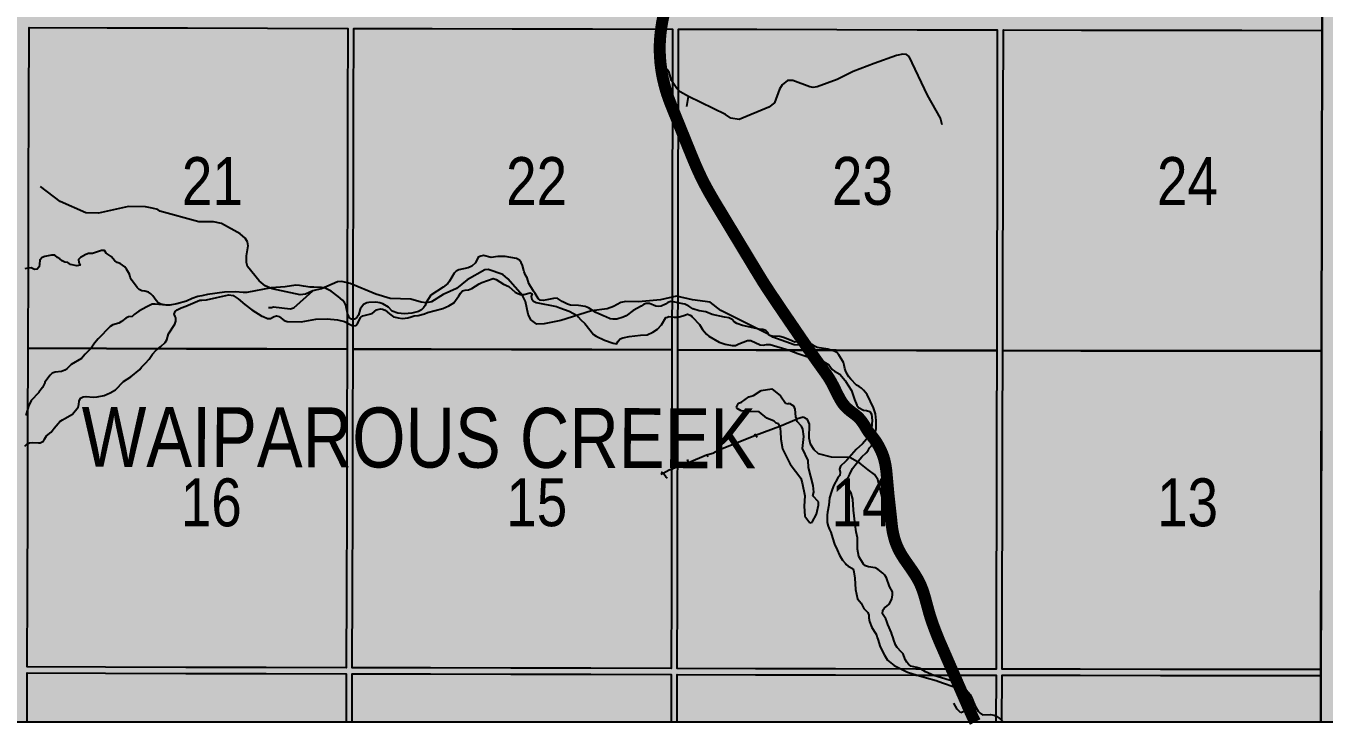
# Model space of a CAD drawing. Extents: x 639460 to 650829, y 5702863 to 5715975.
# Drawn here: x 645310.5 to 645527.3, y 5711989 to 5712106.2 of the extents above; entities that cross this region are included whole.
import ezdxf
from ezdxf.enums import TextEntityAlignment as Align

# ---------------------------------------------------------------- set-up
doc = ezdxf.new("R2010")
doc.units = 0
doc.header["$LTSCALE"] = 5
doc.linetypes.add('DASHED2', pattern=[9.524999999999999, 6.35, -3.175])
for name, color, linetype in [('Quarters', 8, 'Continuous'), ('RoadSeg', 57, 'DASHED2'), ('ROUTE-MAP-HWY', 2, 'Continuous'), ('T-WATER', 160, 'Continuous'), ('T-WATER-T', 170, 'Continuous')]:
    doc.layers.add(name, color=color, linetype=linetype)
doc.layers.add('ROUTE-MAP-BACKGROUND-H', color=7, linetype='Continuous', true_color=0xf0ebff)
doc.styles.add('120', font='ARIALN.TTF', dxfattribs={"height": 13})
doc.styles.add('TXT', font='ARIALN.TTF', dxfattribs={"height": 0.2})

msp = doc.modelspace()

# ---------------------------------------------------------------- hatches: boundary and pattern name
at = {"layer": 'ROUTE-MAP-BACKGROUND-H'}
h = msp.add_hatch(color=256, dxfattribs=at)
h.dxf.hatch_style = 1
h.paths.add_polyline_path([(644722.0780574825, 5712923.103110327), (644716.3268754166, 5711989.959252888), (646823.8696153237, 5711989.959252888), (646818.0221694211, 5712923.31514115)])

# ---------------------------------------------------------------- linework, layer by layer
at = {"layer": 'Quarters'}
for points in [[(645337.7106221167, 5712213.700563455), (645364.4945360698, 5712213.637504523), (645365.4989557002, 5712213.635132443), (645391.9482016215, 5712213.572775733), (645418.7323313097, 5712213.509722005), (645419.736754249, 5712213.507382364), (645446.1862178588, 5712213.445097893), (645472.9705611091, 5712213.381979105), (645473.9749898072, 5712213.379605224), (645500.4246323197, 5712213.317656167), (645527.2089943629, 5712213.255676576), (645527.1622261569, 5712186.484516997), (645527.1153510713, 5712159.713385062), (645527.0683690441, 5712132.942254847), (645527.0218525464, 5712106.5058672), (645527.0200676396, 5712105.501496593), (645526.9724702662, 5712078.72966366), (645526.9246985416, 5712051.957825144), (645526.8768869195, 5712025.18605494), (645526.829576861, 5711998.748996064), (645526.8277478198, 5711997.744589484), (645526.8137716518, 5711989.959252887), (645526.8137716518, 5711989.959252887), (645201.0345195738, 5711989.959252888)], [(645852.976360784, 5711989.959252888), (645526.8137716518, 5711989.959252887), (645526.8277478198, 5711997.744589484), (645526.829576861, 5711998.748996064), (645526.8768869195, 5712025.18605494), (645526.9246985416, 5712051.957825144), (645526.9724702662, 5712078.72966366), (645527.0200676396, 5712105.501496593), (645527.0218525464, 5712106.5058672), (645527.0683690441, 5712132.942254847), (645527.1153510713, 5712159.713385062), (645527.1622261569, 5712186.484516997), (645527.2089943629, 5712213.255676576), (645527.8786536375, 5712213.255071836)]]:
    msp.add_lwpolyline(points, dxfattribs=at)
for points in [[(645323.8928926431, 5712052.359189551), (645310.8235043634, 5712052.390120749), (645310.8599450331, 5712065.78197144), (645310.8963680688, 5712079.173852245), (645310.932805641, 5712092.565666774), (645310.9692581028, 5712105.957548372), (645324.0345459116, 5712105.926763905), (645337.4350253505, 5712105.895204948), (645350.8353228361, 5712105.863578615), (645364.2356056148, 5712105.831988176), (645364.2032870665, 5712092.439995648), (645364.1709483282, 5712079.048033227), (645364.1386263156, 5712065.656037852), (645364.1063188772, 5712052.264076205), (645350.7019362481, 5712052.295748153), (645337.2975064731, 5712052.327452477), (645323.8928926431, 5712052.359189551)], [(645378.176335007, 5712052.230729136), (645365.1107397969, 5712052.261687938), (645365.1430792906, 5712065.65368419), (645365.1753683946, 5712079.045680988), (645365.2076741251, 5712092.437607789), (645365.2399921775, 5712105.829605365), (645378.3028222305, 5712105.798823113), (645391.7008419423, 5712105.767273166), (645405.098648242, 5712105.735685085), (645418.4964082838, 5712105.704136257), (645418.4668890588, 5712092.311964269), (645418.437386318, 5712078.919855635), (645418.4078974844, 5712065.527680713), (645418.3783903337, 5712052.135539585), (645404.977798748, 5712052.167270909), (645391.5771585061, 5712052.199000652), (645378.176335007, 5712052.230729136)], [(645432.4484849778, 5712052.102263539), (645419.3828145673, 5712052.133183463), (645419.4123212592, 5712065.52532596), (645419.4417771167, 5712078.91746898), (645419.471281677, 5712092.309575276), (645419.5008004034, 5712105.701752337), (645432.5636684151, 5712105.670972394), (645445.961763496, 5712105.639387397), (645459.3596462081, 5712105.607838279), (645472.7575436924, 5712105.576291254), (645472.7308263415, 5712092.184006033), (645472.7040901412, 5712078.791717551), (645472.6774022303, 5712065.39939976), (645472.650695536, 5712052.007112045), (645459.2500288725, 5712052.038804831), (645445.8493469462, 5712052.070532997), (645432.4484849778, 5712052.102263539)], [(645486.721302241, 5712051.994127681), (645473.6551280273, 5712052.006154917), (645473.6818364026, 5712065.398344008), (645473.7085236032, 5712078.790529842), (645473.7352266415, 5712092.18268272), (645473.7619433169, 5712105.574873025), (645486.8252396127, 5712105.556722476), (645500.2237620921, 5712105.538137158), (645513.6219069231, 5712105.519817648), (645527.0200676396, 5712105.501496593), (645526.9962611813, 5712092.115561419), (645526.9724702659, 5712078.72966366), (645526.9485928573, 5712065.343729375), (645526.9246985418, 5712051.957825144), (645513.5236912454, 5712051.969824897), (645500.1227034765, 5712051.981826725), (645486.721302241, 5712051.994127681)], [(645323.7521217604, 5711999.126416818), (645310.6786642566, 5711999.157494273), (645310.7141705315, 5712012.2143713), (645310.7506001011, 5712025.606457779), (645310.7870785076, 5712038.998303792), (645310.8235043634, 5712052.390120749), (645323.8928926431, 5712052.359189551), (645337.2975064731, 5712052.327452477), (645350.7019362481, 5712052.295748153), (645364.1063188772, 5712052.264076205), (645364.0739932623, 5712038.872015012), (645364.04168222, 5712025.479983844), (645364.0093528526, 5712012.08779016), (645363.9778136186, 5711999.030830254), (645350.5693309234, 5711999.062683324), (645337.1608334472, 5711999.094531754), (645323.7521217604, 5711999.126416818)], [(645378.0506322173, 5711998.997371993), (645364.9822342276, 5711999.028436648), (645365.0138052476, 5712012.085427421), (645365.046134132, 5712025.477592817), (645365.0784471337, 5712038.869654957), (645365.1107397969, 5712052.261687938), (645378.176335007, 5712052.230729136), (645391.5771585061, 5712052.199000652), (645404.977798748, 5712052.167270909), (645418.3783903337, 5712052.135539585), (645418.3488972347, 5712038.743398843), (645418.3194206493, 5712025.351325162), (645418.289925056, 5712011.958948192), (645418.2611212436, 5711998.901781105), (645404.8576936609, 5711998.93362043), (645391.4542870304, 5711998.965494964), (645378.0506322173, 5711998.997371993)], [(645432.3339487672, 5711998.868323154), (645419.2655126539, 5711998.899386276), (645419.2943157385, 5712011.956554697), (645419.3238132331, 5712025.348929327), (645419.3533219798, 5712038.74107469), (645419.3828145673, 5712052.133183463), (645432.4484849778, 5712052.102263539), (645445.8493469462, 5712052.070532997), (645459.2500288725, 5712052.038804831), (645472.650695536, 5712052.007112045), (645472.6239699465, 5712038.614791435), (645472.597260395, 5712025.222537883), (645472.5705988015, 5712011.830047587), (645472.5445631444, 5711998.772769147), (645459.1410952414, 5711998.804611018), (645445.7376467759, 5711998.83644736), (645432.3339487672, 5711998.868323154)], [(645486.6178796497, 5711998.7664033), (645473.5489637653, 5711998.772306602), (645473.5750008343, 5712011.829486386), (645473.6016617833, 5712025.221844723), (645473.6284054908, 5712038.613999597), (645473.6551280273, 5712052.006154917), (645486.721302241, 5712051.994127681), (645500.1227034765, 5712051.981826725), (645513.5236912454, 5712051.969824897), (645526.9246985418, 5712051.957825144), (645526.900784964, 5712038.571925039), (645526.8768869194, 5712025.18605494), (645526.8529367842, 5712011.799918606), (645526.8295768609, 5711998.748996063), (645513.4257927296, 5711998.754640687), (645500.0220271781, 5711998.760320638), (645486.6178796497, 5711998.7664033)], [(645363.9559408315, 5711989.959252888), (645310.6536308161, 5711989.959252888), (645310.6759025148, 5711998.153111815), (645323.7494581845, 5711998.122036504), (645337.1582375624, 5711998.090149929), (645350.5668350843, 5711998.058262868), (645363.9754179287, 5711998.026411917), (645363.9559408315, 5711989.959252888)], [(645418.2414051017, 5711989.959252888), (645364.9603730672, 5711989.959252888), (645364.9798050676, 5711998.024014586), (645378.04826874, 5711997.992948461), (645391.451958779, 5711997.961073705), (645404.8554307554, 5711997.929197666), (645418.2588912292, 5711997.897353202), (645418.2414051017, 5711989.959252888)], [(645472.5269850929, 5711989.959252888), (645419.2458549846, 5711989.959252888), (645419.2633164589, 5711997.894991538), (645432.3318205709, 5711997.863926942), (645445.73551672, 5711997.832053477), (645459.1390328404, 5711997.800211919), (645472.542533647, 5711997.768372299), (645472.5269850929, 5711989.959252888)], [(645526.813777939, 5711989.959252887), (645473.5314003143, 5711989.959252888), (645473.546968077, 5711997.76794293), (645486.6159171421, 5711997.76200487), (645500.0200975739, 5711997.755920748), (645513.4239308423, 5711997.750272619), (645526.8277478197, 5711997.744589484), (645526.813777939, 5711989.959252887)]]:
    msp.add_lwpolyline(points, close=True, dxfattribs=at)
at = {"layer": 'RoadSeg'}
for p, q in [((645420.9012515481, 5712092.78923477), (645421.1823745607, 5712094.447033952)), ((645347.2852142659, 5712067.700350641), (645347.3223778842, 5712067.83249765)), ((645432.3722444993, 5712037.85645517), (645436.4147300032, 5712039.404991561)), ((645436.4147300032, 5712039.404991561), (645439.1798904965, 5712040.557900578)), ((645426.1373937507, 5712035.371564591), (645432.3722444993, 5712037.85645517)), ((645432.3722444993, 5712037.85645517), (645432.2135957544, 5712038.127547203)), ((645432.628009544, 5712037.482564323), (645432.3722444993, 5712037.85645517)), ((645426.1373937507, 5712035.371564591), (645426.1117495978, 5712035.638689295)), ((645426.3921544213, 5712034.964328764), (645426.1373937507, 5712035.371564591)), ((645421.1807119356, 5712033.315820185), (645420.9623122234, 5712033.821891178)), ((645421.1807119356, 5712033.315820185), (645424.1826806861, 5712034.595050405)), ((645424.4394268921, 5712034.254483282), (645424.1826806861, 5712034.595050405)), ((645451.1619916181, 5712032.116111965), (645449.7938428133, 5712033.188456006)), ((645416.5600960805, 5712031.350647279), (645416.9319382866, 5712031.539900584)), ((645416.9319382866, 5712031.539900584), (645416.6724466743, 5712031.780471228))]:
    msp.add_line(p, q, dxfattribs=at)
for points in [[(645416.5823308559, 5712099.145286892), (645416.470928104, 5712100.04489937), (645416.3885097669, 5712101.070765375), (645416.3483169798, 5712102.12988182), (645416.3522530088, 5712103.023328746), (645416.3985289839, 5712104.00595941), (645416.4859882024, 5712104.967020423), (645416.6075265154, 5712105.943568652), (645416.7785526816, 5712106.994839646)], [(645463.5203366444, 5712089.691768984), (645463.2865717266, 5712090.831237158), (645461.066331183, 5712094.693187745), (645458.0545730266, 5712101.143268727), (645457.5650856738, 5712101.490508272), (645456.9668868448, 5712101.540869837), (645455.8940236414, 5712101.305399135), (645452.1910898868, 5712099.980212769), (645448.6869951149, 5712098.615469127), (645446.017033236, 5712097.29366428), (645442.6499787025, 5712096.058434593), (645442.0136916897, 5712095.943343684), (645441.4174609191, 5712096.060802804), (645438.5826794562, 5712097.108649706), (645437.6830065259, 5712097.101508856), (645436.796327976, 5712096.394250908), (645436.3756632569, 5712095.673491787), (645435.5438087804, 5712093.398880741), (645434.5906257108, 5712092.693617328), (645429.599757366, 5712090.605806047), (645428.2407363827, 5712090.844851636), (645427.3584483532, 5712091.436702012), (645421.1823745607, 5712094.447033952)], [(645440.7548263507, 5712052.905416394), (645440.3419425971, 5712053.499999568), (645440.0415948242, 5712053.939529784), (645436.9975467466, 5712058.396799897), (645436.4486529317, 5712059.208724752), (645435.8410864354, 5712060.107074436), (645435.2626511249, 5712060.971290286), (645434.6666694515, 5712061.863694559), (645434.0915004933, 5712062.733464167), (645433.5498859289, 5712063.58057375), (645432.9880328558, 5712064.500327504), (645432.4280333582, 5712065.417116024), (645431.8749900642, 5712066.333892534), (645431.4935154218, 5712066.963624266), (645425.9267235913, 5712076.184911501), (645425.5674625104, 5712076.780162192), (645425.1634428644, 5712077.464775537), (645424.7409756725, 5712078.189803028), (645424.3931176258, 5712078.806517443), (645424.0314619961, 5712079.472156079), (645423.7298466623, 5712080.042845819), (645423.3994483332, 5712080.698050507), (645423.0765030877, 5712081.371761695), (645422.7775834919, 5712082.011716266), (645422.4810400015, 5712082.679818483), (645422.1790094898, 5712083.382381519), (645421.8986808093, 5712084.047858706), (645421.6070792308, 5712084.750401443), (645418.3384501544, 5712092.807463008), (645418.075307276, 5712093.47994889), (645417.8060201366, 5712094.204677179), (645417.5566465794, 5712094.924919695), (645417.3318610974, 5712095.661039836), (645417.1104950496, 5712096.481609131), (645416.8799615859, 5712097.460367358), (645416.705322312, 5712098.360480955), (645416.5823308559, 5712099.145286892)], [(645421.1823745607, 5712094.447033952), (645419.7733716518, 5712095.254104082), (645419.188630442, 5712095.770560751), (645418.3283617494, 5712097.128071897), (645417.9007649855, 5712098.472840467), (645417.5814030211, 5712098.94837925), (645417.3531434668, 5712099.121837348), (645416.5823308559, 5712099.145286892)], [(645347.3223778842, 5712067.83249765), (645347.6033345895, 5712069.489791956), (645347.4572763431, 5712070.193578253), (645347.0751526465, 5712070.804605336), (645346.2631069066, 5712071.527457315), (645343.147270486, 5712073.216565082), (645341.789252242, 5712073.489267699), (645339.3251518962, 5712073.526966012), (645332.8129877431, 5712075.281186985), (645332.4877501588, 5712075.556872072), (645331.5624761124, 5712075.817062058), (645330.4023792162, 5712076.017114452), (645327.5720951405, 5712076.065559185), (645322.575741335, 5712074.944022717), (645320.4796949079, 5712075.038072008), (645316.1702925165, 5712076.928257505), (645312.8610166354, 5712079.413346799)], [(645358.4133664701, 5712061.981615069), (645357.1654178001, 5712061.451233748), (645356.295118685, 5712061.309994157), (645351.5935603831, 5712062.311980383), (645350.4429700365, 5712062.844879852), (645349.4342090972, 5712063.673771122), (645347.4701114299, 5712066.029306337), (645347.2896827755, 5712066.700581203), (645347.2852142659, 5712067.700350641)], [(645440.7548263507, 5712052.905416394), (645438.8054749771, 5712052.961424744), (645435.2443092447, 5712054.230409489), (645434.5911362566, 5712054.682125907), (645426.5780897768, 5712058.678260496), (645424.7867995602, 5712060.096146137), (645421.7995816323, 5712060.482276632), (645419.1520194426, 5712061.091863932), (645416.503378177, 5712060.502073925), (645412.829380652, 5712060.175248054), (645410.6648374354, 5712060.204618409), (645409.8600637879, 5712060.027775534), (645408.6416282842, 5712059.363600106), (645407.5649072164, 5712058.994727025), (645404.9237169565, 5712058.671434802), (645399.8455532466, 5712057.019211381), (645397.0312131288, 5712056.46787027), (645395.7968760704, 5712056.403532156), (645394.7860831856, 5712057.165486463), (645394.3803998104, 5712058.110209432), (645393.9416173937, 5712060.221457203), (645393.4037380823, 5712061.203145902), (645390.9851322955, 5712063.971468943), (645390.1399697447, 5712064.695669373), (645387.6998313084, 5712065.565687032), (645387.1321165422, 5712065.515473804), (645384.1841183827, 5712063.801898645), (645382.3767592353, 5712062.354700107), (645380.182322362, 5712061.352168891), (645378.2151275215, 5712060.143190599), (645377.3450693154, 5712060.001842382), (645376.5146995431, 5712060.092289151), (645374.7641557009, 5712060.609373114), (645371.302384819, 5712060.709677106), (645368.890622724, 5712061.412098337), (645364.6449498758, 5712063.200531198), (645363.2223409385, 5712063.541745057), (645362.5214080202, 5712063.495266379), (645359.856196867, 5712062.339662065), (645359.050608541, 5712062.129724998), (645358.4133664701, 5712061.981615069)], [(645350.9713385232, 5712059.232002518), (645351.469801059, 5712059.184103769), (645351.8075161279, 5712059.341072019), (645354.5956588945, 5712058.993832269), (645355.2005630054, 5712059.17608489), (645358.4133664701, 5712061.981615069)], [(645455.2545734736, 5712021.928215606), (645455.1810827763, 5712022.412491651), (645455.1074451042, 5712023.067532022), (645455.04229289, 5712023.674402012), (645454.5730298616, 5712027.921776504), (645454.2279053372, 5712031.748124112), (645454.1578573167, 5712032.33574176), (645454.0453707775, 5712033.029749046), (645453.8904662632, 5712033.716056346), (645453.7232892886, 5712034.281629348), (645453.5395403214, 5712034.782039225), (645453.3106560527, 5712035.308462732), (645453.0765926923, 5712035.790445662), (645452.8456718193, 5712036.217230319), (645452.6033552866, 5712036.621070427), (645452.2842368272, 5712037.092470815), (645451.9143950994, 5712037.574708764), (645451.3789893007, 5712038.238763569), (645451.1199244295, 5712038.604483716), (645450.4610957212, 5712039.677717319), (645450.1979094603, 5712040.06752393), (645449.8719933039, 5712040.490416341), (645449.5154193781, 5712040.874102444), (645449.1793064194, 5712041.171442642), (645448.8188255349, 5712041.447715461), (645448.3106966007, 5712041.819466108), (645447.7115243915, 5712042.321778719), (645447.3243817805, 5712042.709601814), (645446.9988773157, 5712043.098790517), (645446.6936437656, 5712043.546467843), (645446.4268922622, 5712044.003333092), (645446.1828462854, 5712044.458673885), (645445.8216001686, 5712045.178718622), (645445.575559667, 5712045.679996248), (645445.3505149949, 5712046.133820318), (645445.0875645351, 5712046.635871708), (645444.7998202265, 5712047.136118734), (645444.500445223, 5712047.61157026), (645444.1598792054, 5712048.113030565), (645442.5779182637, 5712050.324143357), (645442.2313036205, 5712050.807098002), (645441.8546670827, 5712051.340117987), (645441.4886679187, 5712051.861264802), (645441.1180500195, 5712052.389088875), (645440.7548263507, 5712052.905416394)], [(645436.4147300032, 5712039.404991561), (645436.1913318647, 5712039.744734659), (645435.8289872563, 5712039.888427883), (645435.4716042889, 5712040.198430916), (645434.2211971671, 5712040.734298161), (645432.9528548438, 5712041.803985837), (645431.4873227038, 5712041.812820366), (645429.9590368067, 5712041.956996297), (645429.2704809188, 5712042.343239732), (645429.1765823234, 5712042.546047601), (645429.4953338616, 5712043.202905838), (645430.0003585432, 5712043.38821795), (645431.2255478551, 5712044.285526739), (645432.0311361571, 5712044.495435787), (645433.2879167051, 5712045.325280555), (645435.0958158118, 5712045.639535851), (645436.5277536237, 5712044.465455572), (645437.39094312, 5712043.208041353), (645437.7874055647, 5712043.096511546), (645437.9577283704, 5712043.225085666), (645438.6774493067, 5712042.771029575), (645438.9272719324, 5712042.197502885), (645439.0581001892, 5712040.961154913), (645439.1798904965, 5712040.557900578)], [(645436.4147300032, 5712039.404991561), (645436.5552308994, 5712038.501631116), (645436.5851890335, 5712037.234734395), (645436.8709254891, 5712035.594323521), (645438.1625983636, 5712033.024786356), (645439.9267563518, 5712030.675112143), (645440.170883851, 5712029.901941658), (645440.5754944363, 5712027.758275445), (645440.4588312773, 5712026.029378784), (645440.5770248423, 5712024.360035513), (645441.4107104276, 5712023.236790127), (645441.813168884, 5712023.324914088), (645442.5515090936, 5712024.669599159), (645442.8953128333, 5712026.192106807), (645442.8775684555, 5712026.725546453), (645441.9069223527, 5712027.719771991), (645442.125785788, 5712028.379809853), (645441.9902026164, 5712029.449475207), (645441.2121797344, 5712032.503612321), (645441.1450880563, 5712033.638340116), (645440.2033054383, 5712035.63117298), (645440.4285159378, 5712037.656566946), (645440.2643112701, 5712038.894089784), (645440.0448698088, 5712039.366801272), (645439.3024405391, 5712040.187612287), (645439.1798904965, 5712040.557900578)], [(645449.7938428133, 5712033.188456006), (645448.1221567478, 5712034.136182385), (645445.0255822978, 5712034.192443963), (645442.8763187885, 5712034.754414834), (645442.1291327969, 5712035.408904124), (645441.5246291312, 5712036.392425147), (645441.3205757804, 5712037.397770204), (645441.3545037047, 5712039.728761844), (645441.0428962982, 5712040.470575443), (645440.2888033082, 5712040.892091255), (645439.1798904965, 5712040.557900578)], [(645424.1826806861, 5712034.595050405), (645425.224168294, 5712034.898163306), (645426.1373937507, 5712035.371564591)], [(645416.9319382866, 5712031.539900584), (645417.946829369, 5712032.076758397), (645421.1807119356, 5712033.315820185)], [(645417.674295188, 5712030.718993277), (645417.3463092132, 5712030.894881313), (645416.9319382866, 5712031.539900584)], [(645455.2545734736, 5712021.928215606), (645454.3595700322, 5712024.028307999), (645452.780044234, 5712030.470271578), (645452.2382374938, 5712031.318805407), (645451.1619916181, 5712032.116111965)], [(645468.0473811104, 5711992.107617745), (645463.3033017972, 5712002.971296908), (645463.0178139935, 5712003.63597686), (645462.6874020625, 5712004.448165983), (645462.3817195287, 5712005.220675943), (645462.0892666097, 5712006.002422992), (645461.8552254157, 5712006.659973652), (645461.6267843936, 5712007.337517191), (645461.4155197885, 5712008.02873542), (645461.2294748191, 5712008.696201163), (645461.0432284744, 5712009.37959557), (645460.6590139557, 5712010.79752439), (645460.4689596026, 5712011.423511112), (645460.2688874844, 5712012.019882622), (645460.0121704086, 5712012.688589689), (645459.7640312152, 5712013.230967968), (645459.4899069839, 5712013.756354684), (645459.1075588291, 5712014.408253172), (645458.7727114398, 5712014.928195726), (645458.4149336996, 5712015.453737245), (645457.1584837037, 5712017.252955441), (645456.8100249706, 5712017.799967508), (645456.5311895015, 5712018.274990292), (645456.278088812, 5712018.75552236), (645456.0618064702, 5712019.220058737), (645455.8497985082, 5712019.73978019), (645455.6759735883, 5712020.229797669), (645455.5154353023, 5712020.761277888), (645455.3891406703, 5712021.263431671), (645455.274523953, 5712021.814459492), (645455.2545734736, 5712021.928215606)], [(645468.0473811104, 5711992.107617745), (645466.64548729, 5711991.52522126), (645466.0293113048, 5711992.109365083), (645465.4922515573, 5711993.124168553)], [(645469.0645302018, 5711989.959252889), (645468.9305622282, 5711990.210977124), (645468.6211091796, 5711990.84790889), (645468.367363847, 5711991.398804635), (645468.0473811104, 5711992.107617745)]]:
    msp.add_lwpolyline(points, dxfattribs=at)
at = {"layer": 'ROUTE-MAP-HWY'}
msp.add_lwpolyline([(645469.0645302018, 5711989.959252889, 2, 2, 0), (645468.9305622282, 5711990.210977124, 2, 2, 0), (645468.6211091796, 5711990.84790889, 2, 2, 0), (645468.367363847, 5711991.398804635, 2, 2, 0), (645468.0473811104, 5711992.107617745, 2, 2, 0), (645463.3033017972, 5712002.971296908, 2, 2, 0), (645463.0178139935, 5712003.63597686, 2, 2, 0), (645462.6874020625, 5712004.448165983, 2, 2, 0), (645462.3817195287, 5712005.220675943, 2, 2, 0), (645462.0892666097, 5712006.002422992, 2, 2, 0), (645461.8552254157, 5712006.659973652, 2, 2, 0), (645461.6267843936, 5712007.337517191, 2, 2, 0), (645461.4155197885, 5712008.02873542, 2, 2, 0), (645461.2294748191, 5712008.696201163, 2, 2, 0), (645461.0432284744, 5712009.37959557, 2, 2, 0), (645460.6590139557, 5712010.79752439, 2, 2, 0), (645460.4689596026, 5712011.423511112, 2, 2, 0), (645460.2688874844, 5712012.019882622, 2, 2, 0), (645460.0121704086, 5712012.688589689, 2, 2, 0), (645459.7640312152, 5712013.230967968, 2, 2, 0), (645459.4899069839, 5712013.756354684, 2, 2, 0), (645459.1075588291, 5712014.408253172, 2, 2, 0), (645458.7727114398, 5712014.928195726, 2, 2, 0), (645458.4149336996, 5712015.453737245, 2, 2, 0), (645457.1584837037, 5712017.252955441, 2, 2, 0), (645456.8100249706, 5712017.799967508, 2, 2, 0), (645456.5311895015, 5712018.274990292, 2, 2, 0), (645456.278088812, 5712018.75552236, 2, 2, 0), (645456.0618064702, 5712019.220058737, 2, 2, 0), (645455.8497985082, 5712019.73978019, 2, 2, 0), (645455.6759735883, 5712020.229797669, 2, 2, 0), (645455.5154353023, 5712020.761277888, 2, 2, 0), (645455.3891406703, 5712021.263431671, 2, 2, 0), (645455.274523953, 5712021.814459492, 2, 2, 0), (645455.2545734736, 5712021.928215606, 2, 2, 0), (645455.1810827763, 5712022.412491651, 2, 2, 0), (645455.1074451042, 5712023.067532022, 2, 2, 0), (645455.04229289, 5712023.674402012, 2, 2, 0), (645454.5730298616, 5712027.921776504, 2, 2, 0), (645454.2279053372, 5712031.748124112, 2, 2, 0), (645454.1578573167, 5712032.33574176, 2, 2, 0), (645454.0453707775, 5712033.029749046, 2, 2, 0), (645453.8904662632, 5712033.716056346, 2, 2, 0), (645453.7232892886, 5712034.281629348, 2, 2, 0), (645453.5395403214, 5712034.782039225, 2, 2, 0), (645453.3106560527, 5712035.308462732, 2, 2, 0), (645453.0765926923, 5712035.790445662, 2, 2, 0), (645452.8456718193, 5712036.217230319, 2, 2, 0), (645452.6033552866, 5712036.621070427, 2, 2, 0), (645452.2842368272, 5712037.092470815, 2, 2, 0), (645451.9143950994, 5712037.574708764, 2, 2, 0), (645451.3789893007, 5712038.238763569, 2, 2, 0), (645451.1199244295, 5712038.604483716, 2, 2, 0), (645450.4610957212, 5712039.677717319, 2, 2, 0), (645450.1979094603, 5712040.06752393, 2, 2, 0), (645449.8719933039, 5712040.490416341, 2, 2, 0), (645449.5154193781, 5712040.874102444, 2, 2, 0), (645449.1793064194, 5712041.171442642, 2, 2, 0), (645448.8188255349, 5712041.447715461, 2, 2, 0), (645448.3106966007, 5712041.819466108, 2, 2, 0), (645447.7115243915, 5712042.321778719, 2, 2, 0), (645447.3243817805, 5712042.709601814, 2, 2, 0), (645446.9988773157, 5712043.098790517, 2, 2, 0), (645446.6936437656, 5712043.546467843, 2, 2, 0), (645446.4268922622, 5712044.003333092, 2, 2, 0), (645446.1828462854, 5712044.458673885, 2, 2, 0), (645445.8216001686, 5712045.178718622, 2, 2, 0), (645445.575559667, 5712045.679996248, 2, 2, 0), (645445.3505149949, 5712046.133820318, 2, 2, 0), (645445.0875645351, 5712046.635871708, 2, 2, 0), (645444.7998202265, 5712047.136118734, 2, 2, 0), (645444.500445223, 5712047.61157026, 2, 2, 0), (645444.1598792054, 5712048.113030565, 2, 2, 0), (645442.5779182637, 5712050.324143357, 2, 2, 0), (645442.2313036205, 5712050.807098002, 2, 2, 0), (645441.8546670827, 5712051.340117987, 2, 2, 0), (645441.4886679187, 5712051.861264802, 2, 2, 0), (645441.1180500195, 5712052.389088875, 2, 2, 0), (645440.7548263507, 5712052.905416394, 2, 2, 0), (645440.3419425971, 5712053.499999568, 2, 2, 0), (645440.0415948242, 5712053.939529784, 2, 2, 0), (645436.9975467466, 5712058.396799897, 2, 2, 0), (645436.4486529317, 5712059.208724752, 2, 2, 0), (645435.8410864354, 5712060.107074436, 2, 2, 0), (645435.2626511249, 5712060.971290286, 2, 2, 0), (645434.6666694515, 5712061.863694559, 2, 2, 0), (645434.0915004933, 5712062.733464167, 2, 2, 0), (645433.5498859289, 5712063.58057375, 2, 2, 0), (645432.9880328558, 5712064.500327504, 2, 2, 0), (645432.4280333582, 5712065.417116024, 2, 2, 0), (645431.8749900642, 5712066.333892534, 2, 2, 0), (645431.4935154218, 5712066.963624266, 2, 2, 0), (645425.9267235913, 5712076.184911501, 2, 2, 0), (645425.5674625104, 5712076.780162192, 2, 2, 0), (645425.1634428644, 5712077.464775537, 2, 2, 0), (645424.7409756725, 5712078.189803028, 2, 2, 0), (645424.3931176258, 5712078.806517443, 2, 2, 0), (645424.0314619961, 5712079.472156079, 2, 2, 0), (645423.7298466623, 5712080.042845819, 2, 2, 0), (645423.3994483332, 5712080.698050507, 2, 2, 0), (645423.0765030877, 5712081.371761695, 2, 2, 0), (645422.7775834919, 5712082.011716266, 2, 2, 0), (645422.4810400015, 5712082.679818483, 2, 2, 0), (645422.1790094898, 5712083.382381519, 2, 2, 0), (645421.8986808093, 5712084.047858706, 2, 2, 0), (645421.6070792308, 5712084.750401443, 2, 2, 0), (645418.3384501544, 5712092.807463008, 2, 2, 0), (645418.075307276, 5712093.47994889, 2, 2, 0), (645417.8060201366, 5712094.204677179, 2, 2, 0), (645417.5566465794, 5712094.924919695, 2, 2, 0), (645417.3318610974, 5712095.661039836, 2, 2, 0), (645417.1104950496, 5712096.481609131, 2, 2, 0), (645416.8799615859, 5712097.460367358, 2, 2, 0), (645416.705322312, 5712098.360480955, 2, 2, 0), (645416.5823308559, 5712099.145286892, 2, 2, 0), (645416.470928104, 5712100.04489937, 2, 2, 0), (645416.3885097669, 5712101.070765375, 2, 2, 0), (645416.3483169798, 5712102.12988182, 2, 2, 0), (645416.3522530088, 5712103.023328746, 2, 2, 0), (645416.3985289839, 5712104.00595941, 2, 2, 0), (645416.4859882024, 5712104.967020423, 2, 2, 0), (645416.6075265154, 5712105.943568652, 2, 2, 0), (645416.7785526816, 5712106.994839646, 2, 2, 0), (645416.9634156349, 5712107.906063156, 2, 2, 0)], format="xyseb", dxfattribs=at)
at = {"layer": 'T-WATER', "linetype": 'Continuous'}
for points in [[(645333.8547824898, 5712059.586294036), (645332.9781836742, 5712059.739498216), (645332.5594021599, 5712060.00341806), (645332.218078442, 5712060.36063124), (645331.6667296888, 5712061.152762648), (645331.3269236987, 5712061.492073921), (645330.908564001, 5712061.791470692), (645330.2954414419, 5712061.924499257), (645329.8034241854, 5712061.966325402), (645329.3713112652, 5712062.203049071), (645329.0302556081, 5712062.566362167), (645328.106195251, 5712063.802937618), (645327.8774647948, 5712064.288355332), (645327.7445015612, 5712064.76534221), (645327.2561897675, 5712065.609273469), (645326.9919351798, 5712066.021925227), (645326.2104592618, 5712066.542565628), (645325.7172004658, 5712066.73021011), (645325.2874821718, 5712066.975912896), (645324.6897156141, 5712067.729847348), (645323.868793074, 5712068.25418878), (645323.588531792, 5712068.714657243), (645323.0494881871, 5712068.733258034), (645321.5686034748, 5712068.249456572), (645320.9048518316, 5712068.249493456), (645320.4387336855, 5712068.07152991), (645319.5806516425, 5712067.545513605), (645319.2181024461, 5712067.235600738), (645319.2976794342, 5712066.745336479), (645319.5074293411, 5712066.300489062), (645318.946219486, 5712066.181546051), (645317.8775916267, 5712066.388566778), (645317.4239815542, 5712066.7251552), (645316.9248868078, 5712066.765328747), (645316.4869978554, 5712066.996138133), (645316.1371190891, 5712067.33173398), (645315.7048955692, 5712067.564466181), (645315.2663175378, 5712067.928863908), (645314.7013283382, 5712067.936827269), (645313.6179884553, 5712067.73919024), (645313.1610085529, 5712067.563383407), (645312.8003819267, 5712067.117933285), (645312.6984488188, 5712066.459448026), (645312.6589397677, 5712065.971229048), (645312.6198053424, 5712065.92543544), (645312.3425860669, 5712065.600943475), (645311.8569463196, 5712065.563164432), (645311.3243517295, 5712065.808548606), (645310.7546226038, 5712065.774122993), (645310.2713880272, 5712065.67183658)], [(645466.0560719377, 5711996.308024427), (645465.6207659036, 5711996.754764117), (645464.7274708751, 5711996.935666382), (645462.1621465875, 5711997.750260342), (645460.7458500316, 5711998.360722732), (645459.8690000946, 5711998.901601608), (645459.3148480913, 5711999.096941688), (645458.2863774612, 5711999.30684423), (645457.9134197183, 5711999.599436829), (645457.6100538013, 5711999.963554287), (645457.3622160376, 5712000.38727257), (645457.0035749418, 5712001.331171511), (645456.7143151518, 5712001.702788129), (645456.0386815651, 5712002.424910169), (645455.7283258901, 5712002.844154383), (645455.4235545709, 5712003.818781006), (645455.4067236991, 5712003.872595842), (645455.0976131331, 5712004.81452811), (645455.0910372107, 5712004.834550935), (645454.4430027751, 5712006.266769969), (645454.3057750507, 5712006.756650914), (645454.1030793743, 5712007.208268538), (645453.5663660634, 5712008.025810317), (645453.6429844333, 5712008.627323895), (645453.8914185092, 5712009.047194758), (645454.2981334599, 5712009.311646862), (645454.6585792034, 5712009.629045864), (645455.1258913033, 5712010.487499426), (645455.2567924195, 5712011.19064045), (645455.2427672636, 5712011.685261698), (645454.7668980944, 5712012.595797869), (645454.2272770451, 5712014.057794449), (645453.9626885199, 5712014.476265689), (645453.6546727102, 5712014.834602724), (645452.8592460037, 5712015.447470927), (645452.3445963787, 5712015.707840803), (645451.2140736954, 5712015.897132117), (645450.7382689562, 5712016.029623989), (645450.3899306874, 5712016.349331071), (645449.6431588479, 5712017.595816713), (645449.4178260491, 5712018.855551403), (645449.3755798639, 5712020.703780674), (645449.1914236388, 5712021.747032779), (645449.0154587186, 5712022.971528537), (645448.7227949174, 5712025.356483908), (645448.6306874965, 5712027.205467546), (645448.3405612335, 5712028.185597635), (645447.7924690534, 5712029.017815221), (645447.5594698463, 5712029.498102204), (645447.448256531, 5712030.010635283), (645447.5832688245, 5712030.491619198), (645447.9204137368, 5712031.034414074), (645448.1287401714, 5712031.369794439), (645448.5774259152, 5712032.314960191), (645449.7852483499, 5712033.893137929), (645450.0969651504, 5712034.281940041), (645450.8622605009, 5712034.913229782), (645451.2010417889, 5712035.298244798), (645451.427073332, 5712035.738841127), (645451.759753105, 5712036.107386826), (645452.0453778337, 5712036.630382134), (645452.2107475488, 5712037.792335466), (645452.4982676816, 5712038.988967732), (645452.5218088959, 5712040.306775287), (645452.3785040533, 5712041.425616875), (645452.0940743168, 5712042.421897376), (645451.014304328, 5712044.666801608), (645450.3936179358, 5712045.395390179), (645450.057637971, 5712045.728620144), (645449.6723219241, 5712046.00768986), (645449.2414506895, 5712046.216549445), (645448.2839375978, 5712047.252575538), (645447.9504541428, 5712047.605609952), (645447.6720546624, 5712048.041531429), (645447.4044582646, 5712048.694574981), (645447.2712763951, 5712049.019511578), (645447.1454430618, 5712049.548890071), (645447.0305827444, 5712050.03584035), (645446.2848873105, 5712051.312832883), (645445.9413092239, 5712051.660171716), (645445.4729196652, 5712051.93398342), (645444.463289701, 5712052.272212341), (645442.6653715052, 5712052.550445579), (645442.204749478, 5712052.731672612), (645441.7722996002, 5712053.018188717), (645441.2429206473, 5712053.25929118), (645440.0128084861, 5712053.488250185), (645439.4547479335, 5712053.477006265), (645438.9465171153, 5712053.390004072), (645438.0191055544, 5712053.78960322), (645437.0377578174, 5712054.218031376), (645436.3976690146, 5712054.378646445), (645435.2002787933, 5712054.401723112), (645434.7263390546, 5712054.543142751), (645434.6063216813, 5712054.643822671), (645434.3981677844, 5712055.011640326), (645434.0513978421, 5712055.37722457), (645433.5575262099, 5712055.535603798), (645432.9759553961, 5712055.583740857), (645430.1606965394, 5712056.225737387), (645429.2058431695, 5712056.559510374), (645428.7820499792, 5712056.81531592), (645428.4397494539, 5712057.186124371), (645427.9019774674, 5712057.461495457), (645427.1924610077, 5712057.601783765), (645425.0949072571, 5712058.016573826), (645424.0730579394, 5712058.492837164), (645422.939733928, 5712058.63106948), (645421.90646887, 5712059.005111796), (645421.1860791221, 5712059.403497301), (645420.5674599012, 5712059.745615336), (645420.1911372719, 5712059.827416262), (645418.8735480743, 5712060.113798274), (645418.1908526394, 5712060.179560087), (645417.7139015717, 5712060.045506443), (645417.3377072547, 5712059.739966202), (645416.5805529355, 5712059.421543006), (645416.208546148, 5712059.356483043), (645415.7159662948, 5712059.411364782), (645414.6420877014, 5712059.875666658), (645414.1044548644, 5712059.859399996), (645413.629704302, 5712059.718979958), (645413.26718127, 5712059.40167153), (645411.9204557886, 5712058.69135016), (645410.730383736, 5712057.813341402), (645410.3716978603, 5712057.621407792), (645410.2619202413, 5712057.562649914), (645409.17581729, 5712057.277209729), (645408.5886131666, 5712057.22927096), (645408.0529231541, 5712057.329584213), (645407.3465142606, 5712057.624912931), (645407.091442903, 5712057.731579929), (645406.1475764379, 5712058.16758582), (645405.6892897054, 5712058.354459335), (645404.4491308305, 5712059.160857166), (645403.9140417874, 5712059.369831463), (645402.7800761792, 5712059.53733078), (645401.4245677029, 5712059.589449214), (645400.9491059926, 5712059.743851991), (645400.0665932024, 5712060.218565333), (645399.2103527788, 5712060.749068378), (645398.6209707727, 5712060.724992088), (645397.5058101544, 5712060.459570435), (645396.8856366959, 5712060.39055878), (645396.3955798274, 5712060.439989544), (645396.0143532964, 5712060.718912931), (645395.5298354548, 5712061.556796783), (645395.2385634372, 5712061.928469158), (645394.499166104, 5712063.214728798), (645394.172779672, 5712064.178928125), (645393.9054024676, 5712064.629003732), (645393.6890361094, 5712065.17700099), (645393.637632612, 5712065.379439456), (645393.418446185, 5712066.242653767), (645393.2158512988, 5712066.694334622), (645392.9258841986, 5712067.104760722), (645392.402451911, 5712067.38891199), (645390.5388340353, 5712067.707491484), (645389.3147746363, 5712067.702156943), (645388.1890842494, 5712067.576175448), (645386.9309123982, 5712067.863552075), (645386.438153425, 5712067.804743155), (645385.9894148243, 5712067.589191802), (645385.5734286082, 5712066.657744588), (645384.9775386172, 5712066.091417512), (645384.3368854418, 5712065.837310095), (645382.7871227572, 5712065.494796653), (645382.3409882465, 5712065.280295574), (645381.9765201698, 5712064.932108172), (645381.2280586831, 5712063.5763512), (645380.9197596875, 5712063.188180663), (645380.151846846, 5712062.604204576), (645378.1180749848, 5712061.270064959), (645377.3188872457, 5712060.022047361), (645377.1576885876, 5712059.553904695), (645376.8819201516, 5712059.144761065), (645376.5369672276, 5712058.81699596), (645376.070210995, 5712058.550477111), (645374.9395168006, 5712058.261782785), (645373.6972711937, 5712058.151740801), (645372.5716574383, 5712058.244168981), (645371.6678953512, 5712058.612047905), (645371.0128349937, 5712059.278402703), (645370.1092226623, 5712059.800611692), (645369.57164261, 5712060.003085492), (645368.9160578378, 5712060.113191397), (645367.7689177966, 5712060.06257794), (645367.4038219465, 5712059.96933174), (645367.289315957, 5712059.940086154), (645366.8576414244, 5712059.704155334), (645366.4073851642, 5712059.091899813), (645366.2941091905, 5712058.937865279), (645366.0009203755, 5712057.933391754), (645365.8212922722, 5712057.673442432), (645365.7358279872, 5712057.549735193), (645365.3296910579, 5712057.247764684), (645364.8332261748, 5712057.233922665), (645364.4848321491, 5712057.551617519), (645364.4095173858, 5712057.67505898), (645364.2262982612, 5712057.975335068), (645363.8839768504, 5712059.597555234), (645363.6802475981, 5712060.048805345), (645363.3715151583, 5712060.434892876), (645362.6016521868, 5712061.014832369), (645361.4490048195, 5712061.955675853), (645360.4689486974, 5712062.416420632), (645359.8540756709, 5712062.567291526), (645358.5562448464, 5712062.614807616), (645357.9356082756, 5712062.577930117), (645356.8145833669, 5712062.764482306), (645356.1712914462, 5712062.907194229), (645355.5287949768, 5712062.928496537), (645353.7645731474, 5712062.675018433), (645351.4457655837, 5712062.488043994), (645347.3849970971, 5712061.727478039), (645346.7424996486, 5712061.696323248), (645345.4679702733, 5712061.816316731), (645343.6178622091, 5712061.765836426), (645340.7815863938, 5712061.37294003), (645339.84309101, 5712061.173567371), (645339.163221258, 5712061.02915828), (645338.2147462503, 5712060.697186166), (645337.2795760768, 5712060.272310886), (645335.643865951, 5712059.823204154), (645334.4884692994, 5712059.594947236), (645333.8547824898, 5712059.586294036), (645332.0562720733, 5712059.775244421), (645331.5467200798, 5712059.739448471), (645330.6376212968, 5712059.321410676), (645329.3262251572, 5712058.598192792), (645328.5573822067, 5712058.028305873), (645328.2059607934, 5712057.717292362), (645328.2008847259, 5712057.712811242), (645327.6069165008, 5712057.636404905), (645327.1600679881, 5712057.424729687), (645326.4126667097, 5712056.842331067), (645325.9819959814, 5712056.586630858), (645324.9789669338, 5712056.287400368), (645324.5494143146, 5712056.055372272), (645322.5146746126, 5712053.990524109), (645321.9119783443, 5712053.222645225), (645321.3493745876, 5712052.399316567), (645320.339651972, 5712051.391489606), (645319.7234393494, 5712050.674329564), (645318.029430464, 5712049.693914767), (645317.3473091219, 5712049.032193562), (645316.9401362009, 5712048.725002746), (645316.4068531401, 5712048.521400725), (645315.3113027998, 5712048.398974762), (645314.849834122, 5712048.219627903), (645314.4798667731, 5712047.918404841), (645313.630033545, 5712046.709557071), (645313.5858148587, 5712046.618478915), (645313.1987722485, 5712045.820162088), (645312.6286741141, 5712045.048045661), (645312.5880028314, 5712045.00516674), (645311.3145681211, 5712043.662305643), (645310.8770140455, 5712042.699499793), (645310.4429020176, 5712041.184197626)], [(645310.2642191253, 5712036.060499026), (645310.6067023242, 5712036.392062996), (645311.0646856555, 5712036.580254788), (645311.5711185742, 5712036.62858294), (645312.575224585, 5712036.603302094), (645312.8558359114, 5712036.596285913), (645313.3830790729, 5712036.886911618), (645313.5714776295, 5712037.194123145), (645313.9070965714, 5712037.741417015), (645314.6623030194, 5712038.363643725), (645315.1958496489, 5712039.039022455), (645315.815738066, 5712039.816163696), (645316.1368192886, 5712040.142609504), (645316.5339020342, 5712040.419246079), (645316.9782568119, 5712040.637427867), (645318.2501654254, 5712041.412909546), (645319.1698349068, 5712042.53649825), (645319.3059214841, 5712043.012170371), (645319.3350734082, 5712043.554321919), (645319.572493548, 5712044.052077733), (645320.019212772, 5712044.265044028), (645320.5180112027, 5712044.349996695), (645321.7068635636, 5712044.228481746), (645322.3571657413, 5712044.279194863), (645323.5341086093, 5712044.507052833), (645324.507814148, 5712044.934656792), (645325.4034023053, 5712045.466764575), (645326.7592322873, 5712046.84401965), (645327.968927139, 5712047.642683445), (645329.4602484944, 5712048.876045416), (645329.7552911501, 5712049.264748337), (645330.4035567589, 5712049.923446132), (645331.0285329963, 5712050.600649106), (645331.5737719308, 5712051.40729234), (645332.224983924, 5712052.099647438), (645333.0018483801, 5712052.681427738), (645333.7163770157, 5712053.355852186), (645333.9667689822, 5712053.77966333), (645334.2621654024, 5712054.807811792), (645335.3478140945, 5712056.43744129), (645335.470363409, 5712056.921378543), (645335.4711609768, 5712057.502973595), (645335.3862137629, 5712057.708883501), (645335.2386847676, 5712058.066471017), (645335.3865870965, 5712058.517023223), (645335.7391270107, 5712058.832660527), (645336.3782510486, 5712059.150722836), (645337.1410637657, 5712059.42673303), (645339.4980777294, 5712060.417101456), (645339.8420649966, 5712060.435993802), (645340.6097887158, 5712060.478204266), (645342.3403175931, 5712060.866779443), (645344.3668312181, 5712061.308721787), (645345.0719317975, 5712061.184203844), (645345.918644136, 5712060.670834286), (645347.0253880465, 5712059.700825064), (645348.1779065327, 5712058.822048964), (645349.8815233507, 5712057.768782364), (645350.0658129706, 5712057.691807301), (645350.7931464628, 5712057.38794273), (645351.3370646366, 5712057.372508136), (645351.8325728194, 5712057.667545542), (645351.907793288, 5712057.689626526), (645352.3109226581, 5712057.807997897), (645352.7442416309, 5712057.688666863), (645352.8440685163, 5712057.661141256), (645353.6190948801, 5712057.014967333), (645354.0940624656, 5712056.877282657), (645356.4353474176, 5712056.834163228), (645358.8937357538, 5712057.252386226), (645360.7900517673, 5712057.301322051), (645362.5272040851, 5712057.124734932), (645363.6913670319, 5712056.860398043), (645365.083630476, 5712056.14390465), (645365.5950282587, 5712056.174829606), (645365.9097653346, 5712056.61544394), (645366.3397979055, 5712057.530787914), (645366.4055286788, 5712057.571387853), (645366.7513122937, 5712057.784972141), (645367.4014175419, 5712057.967972468), (645368.2887544434, 5712058.217786488), (645369.0497892045, 5712058.791818272), (645369.7054169998, 5712059.002561278), (645370.0482978617, 5712058.920762637), (645370.4856549195, 5712058.736284759), (645371.1759700256, 5712058.142505306), (645371.8674984968, 5712057.666382386), (645371.8977547582, 5712057.645538338), (645372.6568305243, 5712057.457857133), (645373.3618170922, 5712057.392368996), (645374.2781485107, 5712057.48763962), (645374.8444510327, 5712057.662893177), (645375.3417932865, 5712057.816816641), (645375.9903911235, 5712057.894185193), (645377.0461368767, 5712058.149170538), (645377.534218959, 5712058.341810349), (645380.0919351242, 5712059.061195672), (645381.0928800437, 5712059.473453256), (645381.9333419839, 5712059.964040018), (645382.8034659838, 5712061.160540028), (645383.0399429571, 5712061.595663936), (645383.3862970185, 5712061.962081062), (645383.859038683, 5712062.107442638), (645384.3934991857, 5712062.137893612), (645384.959771103, 5712062.358507421), (645386.1574185409, 5712063.179887626), (645386.6293474531, 5712063.365018973), (645387.5687564757, 5712063.736758458), (645388.5403290517, 5712064.027815107), (645389.0192353845, 5712063.857140677), (645390.2256175911, 5712063.08393214), (645391.1423494315, 5712062.712326544), (645392.2180311186, 5712061.784113733), (645392.6319139885, 5712061.534029882), (645393.0960706555, 5712061.36003372), (645393.6181966687, 5712061.350418968), (645393.6331698518, 5712061.354658861), (645394.7025189075, 5712061.653801359), (645395.0437002935, 5712061.501138602), (645394.8670044903, 5712061.039631728), (645394.9586161113, 5712060.606013862), (645395.2767053008, 5712060.269285101), (645395.7246860449, 5712060.032154764), (645399.1228461444, 5712059.382887003), (645399.6612686227, 5712059.148862764), (645401.214805565, 5712058.611319009), (645402.5273310709, 5712057.846723775), (645402.7274330037, 5712057.630327243), (645403.1515150183, 5712057.171683873), (645403.8545140909, 5712056.54599285), (645405.3108273175, 5712054.689513996), (645405.7305763515, 5712054.427151952), (645407.1209998004, 5712053.764586215), (645408.5798635702, 5712053.222535027), (645409.1482090076, 5712053.151028324), (645409.3994954025, 5712053.599970336), (645409.7343572365, 5712053.963866811), (645410.2007199886, 5712054.129212741), (645411.26741225, 5712054.340813241), (645413.1235391883, 5712054.570385545), (645414.2257468505, 5712054.648324042), (645415.2088563434, 5712055.065037348), (645416.0043732057, 5712055.594404896), (645416.6277220296, 5712056.285551297), (645417.3859235307, 5712057.526979621), (645417.6338527444, 5712057.612908342), (645417.853748939, 5712057.689115805), (645418.7405337906, 5712057.611624538), (645418.9655312714, 5712057.591953916), (645419.2665406882, 5712057.611013745), (645419.6179177886, 5712057.633299707), (645420.1891315391, 5712057.824956524), (645420.9626781667, 5712058.084460073), (645421.1846963412, 5712058.016838577), (645421.4195807365, 5712057.945328214), (645421.7133770433, 5712057.749345328), (645421.8405884315, 5712057.608058565), (645422.9703403682, 5712056.353238784), (645423.5096977915, 5712055.514363582), (645424.1810044224, 5712054.754033732), (645424.5757654415, 5712054.440534196), (645426.2829483522, 5712053.430184287), (645427.309954907, 5712053.084046028), (645428.4264867805, 5712052.875929014), (645429.0076966265, 5712052.880292095), (645429.5786837743, 5712053.129298193), (645431.026367864, 5712053.690906111), (645431.5557387031, 5712053.674686154), (645433.1269609081, 5712052.984298903), (645433.6509426185, 5712052.918940364), (645434.2104721761, 5712053.021324564), (645434.7883159913, 5712053.031690182), (645437.971188136, 5712052.091273851), (645439.4021246881, 5712051.49328074), (645441.4146024619, 5712050.837742779), (645441.9337398487, 5712050.769118167), (645442.4772008344, 5712050.873004016), (645443.0062765669, 5712050.817540176), (645443.7634191903, 5712050.145484674), (645444.6288440822, 5712049.637869016), (645445.1781042521, 5712048.850186165), (645445.5627171514, 5712048.54931456), (645446.4212929509, 5712048.089988139), (645447.3438269121, 5712046.984185141), (645447.4028474643, 5712046.892227083), (645448.4079535693, 5712045.326811625), (645448.8744509435, 5712043.825476362), (645449.2621567902, 5712042.878494191), (645449.5349157617, 5712042.504693782), (645450.3973017698, 5712042.082797184), (645450.9001814586, 5712042.007657384), (645451.4796740871, 5712041.839246741), (645451.7552331635, 5712041.400895007), (645451.8608053542, 5712040.319016735), (645451.7492619667, 5712039.059934231), (645451.5729389813, 5712038.520143995), (645450.9086687075, 5712037.199259439), (645450.2454440186, 5712036.451049645), (645449.1801764369, 5712035.49500706), (645447.6035552631, 5712033.69113987), (645447.3908106787, 5712033.484631327), (645446.5559519529, 5712032.674425735), (645446.4132320967, 5712032.200026834), (645446.5187769269, 5712031.703331841), (645446.4166651544, 5712031.164687511), (645446.3269119278, 5712031.036312278), (645446.1175677495, 5712030.736877896), (645445.3974996287, 5712029.440780362), (645445.0427212811, 5712028.496313793), (645444.7241740825, 5712027.416613792), (645444.619087334, 5712026.166562916), (645444.3704326841, 5712025.035803411), (645444.326603777, 5712024.539417952), (645444.3537064191, 5712023.272928332), (645444.4829594675, 5712022.676340331), (645444.6939346236, 5712022.149422489), (645444.9543671199, 5712021.698912072), (645445.2405215997, 5712020.712454567), (645445.5512971048, 5712019.66381224), (645445.9931541568, 5712018.745800282), (645446.3904223653, 5712017.816280948), (645446.8857503585, 5712016.999192651), (645447.3754864327, 5712016.430646601), (645447.485446373, 5712016.302976901), (645447.8325313187, 5712016.007139692), (645448.6653449206, 5712015.548560129), (645448.7805712653, 5712015.068862494), (645448.9301692301, 5712013.965065368), (645449.071448205, 5712012.097585659), (645449.421186886, 5712010.559573356), (645449.7065695623, 5712010.137389726), (645450.0226144508, 5712009.800750623), (645450.4646675821, 5712008.936279777), (645451.1029028137, 5712008.266759793), (645451.2971933943, 5712007.838252845), (645451.2982966538, 5712007.344319777), (645451.391913224, 5712006.736438517), (645451.8064485661, 5712005.778379962), (645452.3843572371, 5712004.817709222), (645452.5514944381, 5712004.539898197), (645452.6961147541, 5712004.066615857), (645452.7782368907, 5712003.821895311), (645453.2096438961, 5712002.536279762), (645453.910691792, 5712001.155114927), (645454.3991899699, 5712000.319101544), (645455.4996221664, 5711999.417966573), (645457.7671644449, 5711998.288561919), (645459.3414208959, 5711997.79345955), (645460.919474612, 5711997.350808128), (645462.5483480737, 5711996.880041291), (645463.5823219923, 5711996.511327385), (645465.5444733615, 5711995.838564778), (645466.0560719377, 5711996.308024427), (645466.6570849125, 5711996.04892591), (645467.1806950974, 5711995.696136381), (645467.5486240588, 5711995.33762478), (645468.2059599233, 5711994.573489438), (645468.565698283, 5711993.863388808), (645469.0496547716, 5711992.633528112), (645469.5560341275, 5711991.76730786), (645469.895679343, 5711991.434108385), (645470.28962397, 5711991.173352697), (645471.6192824343, 5711991.199827421), (645472.2108420301, 5711991.097569924), (645472.6554433916, 5711990.887405535), (645473.4524048336, 5711990.302522561), (645473.7613075762, 5711989.959252888)]]:
    msp.add_lwpolyline(points, dxfattribs=at)

# ---------------------------------------------------------------- texts
at = {"layer": 'RoadSeg', "style": '120'}
msp.add_text('28-8-5', height=39.9829615555019, rotation=359.9576067001221, dxfattribs=at).set_placement((645337.258289688, 5712097.480942627))
for s, p in [('21', (645336.4993236439, 5712076.317645474)), ('22', (645390.6787455739, 5712076.317645474)), ('23', (645445.1194361883, 5712076.352715086)), ('24', (645499.4373831241, 5712076.317645474)), ('16', (645336.3187150942, 5712022.651565052)), ('15', (645390.705047793, 5712022.676113751)), ('14', (645445.0300086424, 5712022.641044148)), ('13', (645499.439136605, 5712022.660332423))]:
    msp.add_text(s, height=8.004123244047886, dxfattribs=at).set_placement(p)
at = {"layer": 'T-WATER-T', "style": 'TXT'}
msp.add_text('WAIPAROUS CREEK', height=10.00515405505986, rotation=359.8642384386434, dxfattribs=at).set_placement((645376.0888952928, 5712032.471560208), align=Align.CENTER)

doc.saveas('drawing.dxf')
